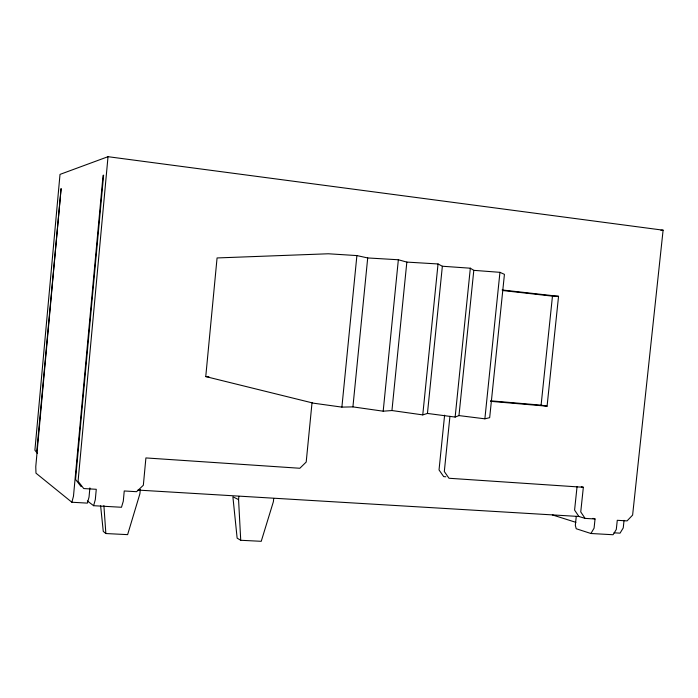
<?xml version="1.0" encoding="UTF-8"?>
<svg xmlns="http://www.w3.org/2000/svg" width="698" height="698" viewBox="0 0 698 698"><rect width="100%" height="100%" fill="white"/><g stroke="black" fill="none" stroke-linecap="round" stroke-linejoin="round"><path stroke-width="1.05" d="M36.75 451.51L61.101 188.556L35.773 466.63L35.973 473.165L71.868 502.246L87.372 503.118L89.039 497.098L89.885 487.893M576.269 516.363L575.327 525.35L576.208 528.735L590.918 533.499L613.088 534.738L616.299 529.45L617.276 520.307L627.074 520.891L632.615 515.098L663.1 230.183L108.024 156.692L78.071 481.262L83.734 488.556L96.272 489.298L95.312 499.628L93.611 505.701L121.487 507.263L123.284 501.234L124.244 490.964L136.564 491.697L143.343 485.241L145.908 457.932L299.835 468.262L306.195 462.05L312.05 402.467M140.307 489.464L139.897 493.791L127.621 534.633L105.86 533.542L103.269 531.414L100.617 505.832M205.753 376.58L217.069 257.946L328.322 253.775L356.896 255.581L367.706 257.946L398.349 259.761L406.838 262.09L438.039 263.966L442.358 266.243L470.33 268.207L473.802 270.344L499.943 272.333L504.436 274.349L489.673 417.674L484.874 418.817L458.97 415.589L455.14 417.072L427.446 413.443L422.761 414.891L391.944 410.537L383.185 411.192L352.918 406.882L341.889 407.117L313.638 403.208L205.753 376.58L208.972 376.85M273.712 498.433L273.389 501.679L261.235 541.308L240.731 540.278L238.568 499.628L238.882 496.374M341.889 407.117L356.896 255.581M352.918 406.882L367.706 257.946M383.185 411.192L398.349 259.761M391.944 410.537L406.838 262.09M422.761 414.891L438.039 263.966M427.446 413.443L442.358 266.243M444.609 415.162L439.033 469.937L443.692 476.621L445.865 476.769M449.94 416.305L444.312 471.525L449.006 478.261L583.345 487.274L580.745 511.931L585.09 518.387L595.045 518.98L594.077 528.185L590.918 533.499M455.14 417.072L470.33 268.207M458.97 415.589L473.802 270.344M484.874 418.817L499.943 272.333M547.075 406.192L541.098 405.154L552.467 296.135L558.548 296.31L547.075 406.192L490.738 401.341M577.054 486.68L574.585 510.081L578.904 516.485L585.09 518.387M624.047 520.368L623.235 527.932L620.042 533.159L613.987 532.818M71.868 502.246L73.482 496.199L103.06 175.338L103.609 175.163L75.558 479.447L81.169 486.68M108.024 156.692L60.011 174.395L34.9 450.184L37.334 453.307M660.936 230.288L663.1 230.183M137.916 490.075L578.904 516.485M490.511 400.792L541.098 405.154M502.098 289.967L558.548 296.31M502.673 290.516L552.467 296.135M581.286 486.724L583.345 487.274M592.968 518.344L595.045 518.98M552.336 514.897L575.894 522.348M238.568 499.628L232.888 496.767L237.137 538.158L240.731 540.278M87.372 500.937L93.611 505.701M103.897 505.588L105.86 533.542"/></g></svg>
